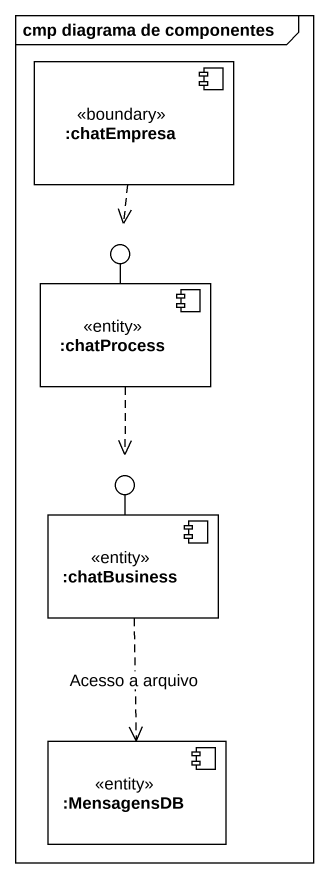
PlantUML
@startuml
mainframe cmp diagrama de componentes
component ":chatEmpresa" as chatEmpresa <<boundary>>
() " " as lollipop1
component ":chatProcess" as chatProcess <<entity>>
() " " as lollipop2
component ":chatBusiness" as chatBusiness <<entity>>
component ":MensagensDB" as MensagensDB <<entity>>
chatProcess -up- lollipop1
chatBusiness -up- lollipop2
chatEmpresa ..> lollipop1
chatProcess ..> lollipop2
chatBusiness ..> MensagensDB : Acesso a arquivo
@enduml
